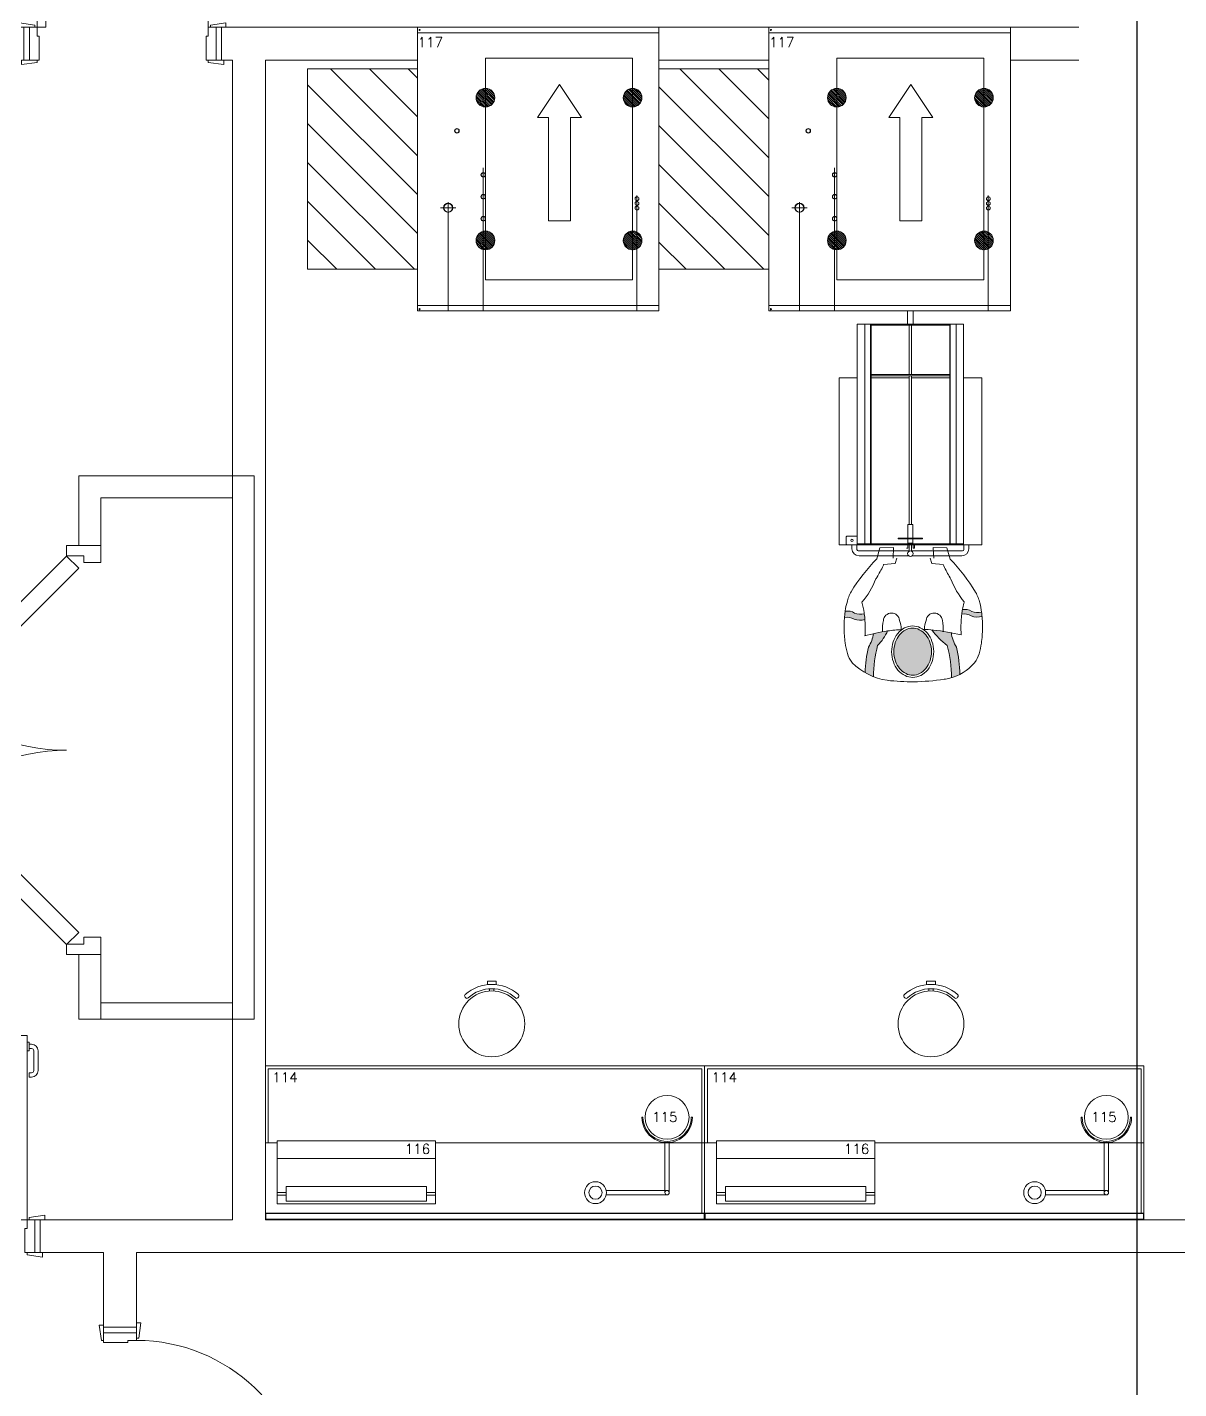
# Model space of a CAD drawing. Header units: metres. Extents: x -18745 to 220762, y -1579758 to -1356048.
# Drawn here: x 161460 to 166703, y -1410603 to -1404403 of the extents above; entities that cross this region are included whole.
import ezdxf

# ---------------------------------------------------------------- set-up
doc = ezdxf.new("R2010")
doc.units = ezdxf.units.M
doc.layers.get('0').update_dxf_attribs({"lineweight": 0})
for name, color, linetype, lineweight in [('A-100 - Copy$0$01-Ground Floor$0$RE.A-opening-wood-door', 8, 'Continuous', 0), ('A-100 - Copy$0$5_QUOTE', 8, 'Continuous', 0), ('A-100 - Copy$0$Dims', 8, 'Continuous', 0), ('A-100 - Copy$0$Medical Equipment and Furniture', 8, 'Continuous', 0), ('A-100 - Copy$0$Walls', 8, 'Continuous', 0), ('A-100 - Copy$0$Wooden Joinery', 8, 'Continuous', 0)]:
    doc.layers.add(name, color=color, linetype=linetype, lineweight=lineweight)
doc.layers.add('A-100 - Copy$0$axes', color=8, linetype='Continuous')
doc.layers.add('A-100 - Copy$0$PD-VENT', color=8, linetype='Continuous')
doc.styles.add('A-100 - Copy$0$list_ghTextstyle', font='romans.shx', dxfattribs={"height": 0.25})

# ---------------------------------------------------------------- blocks, each defined once
blk = doc.blocks.new('A-100 - Copy$0$RTGERTE')
at = {"layer": 'A-100 - Copy$0$5_QUOTE'}
for points in [[(147703.1975635292, 32154.11779346259, -0.005852762069234413), (147710.2544520105, 32154.9614997193, -0.005616048567468107), (147722.8010153262, 32156.17038816656, -0.1664055526249398), (147721.1211808374, 32106.85536519805, 0.1755122865157024), (147712.8645180011, 32063.45314431179, -0.01741104552439672), (147691.946473502, 32066.48732968734, -0.1732045214338606), (147700.2928628823, 32109.31537452189, 0.1506731502884031)], [(147855.8723369852, 31998.45277062559, -0.08333219728539079), (147784.9889599596, 31928.45945939398), (147797.0515287338, 32017.13186627359, 0.1217565404980817), (147863.9164869254, 32040.01971014711, -0.06080814351379149), (147988.4466272627, 32055.13509828213), (148003.4859617873, 32017.67887217132, 0.06172981784818352)], [(147997.5694280548, 31661.321277941), (147979.1568874294, 31623.87550633488, -0.05668641714729694), (147863.1313995283, 31638.92679500545, 0.1140030600011027), (147800.7471180338, 31661.35252113966), (147789.4226140149, 31726.17394965264, -0.0944804000014484), (147855.0872495879, 31680.49373452697, 0.05960204925895471)], [(147735.6989549975, 31574.34394558088, 0.1804056137106168), (147727.649272103, 31529.7285411536, -0.008762278088205393), (147708.0724926504, 31531.59108190401, -0.007224982730893295), (147699.3696521659, 31532.70080766408, -0.1732045214349016), (147707.7160415467, 31575.52885249874, 0.1491568992194391), (147710.724376005, 31619.89141367527, -0.01208158692300856), (147737.7060578628, 31622.55494916777, -0.1625246233418964)]]:
    blk.add_hatch(color=256, dxfattribs=at).paths.add_polyline_path(points)
h = blk.add_hatch(color=256, dxfattribs=at)
edge = h.paths.add_edge_path()
edge.add_arc((147883.3040502598, 31888.00858915462), 133.5104350951626, 251.8060225665682, 270.46480955953444, ccw=False)
edge.add_arc((147875.5799816163, 31864.50737555191), 108.7724425086661, 231.2768176091728, 251.8060225664048, ccw=False)
edge.add_arc((147863.5473562747, 31849.50065145827), 89.53742650568812, 207.3996317622605, 231.2768176093111, ccw=False)
edge.add_arc((147844.8977555592, 31839.83376870982), 68.53132670299256, 180.4648095594532, 207.399631762105, ccw=False)
edge.add_arc((147844.8977555589, 31839.83376871011), 68.53132670270335, 153.5299873570185, 180.4648095597016, ccw=False)
edge.add_arc((147863.7017390588, 31830.47073322603), 89.53742650585176, 129.6528015095549, 153.5299873566343, ccw=False)
edge.add_arc((147875.976252785, 31815.66120408457), 108.7724425080949, 109.12359655252939, 129.6528015098205, ccw=False)
edge.add_arc((147884.0805932288, 31792.28840058968), 133.5104350952276, 90.4648095594593, 109.1235965524236, ccw=False)
edge.add_arc((147884.0805932289, 31792.28840058995), 133.5104350949468, 71.80602256647228, 90.46480955947283, ccw=False)
edge.add_arc((147891.8046618727, 31815.78961419254), 108.7724425084448, 51.27681760923622, 71.80602256649559, ccw=False)
edge.add_arc((147903.8372872145, 31830.7963382862), 89.53742650537882, 27.3996317623633, 51.27681760943881, ccw=False)
edge.add_arc((147922.4868879297, 31840.46322103466), 68.53132670299088, 0.4648095594014876, 27.399631762102274, ccw=False)
edge.add_arc((147922.4868879297, 31840.46322103424), 68.53132670293665, -26.470012642938286, 0.4648095597486872, ccw=False)
edge.add_arc((147903.6829044303, 31849.82625651841), 89.53742650575869, 309.65280150945847, 333.5299873565032, ccw=False)
edge.add_arc((147891.4083907036, 31864.6357856599), 108.7724425082883, 289.12359655262526, 309.6528015098954, ccw=False)
edge.add_arc((147883.30405026, 31888.00858915463), 133.51043509517, 270.464809559447, 289.123596552419, ccw=False)
for p, q in [((147691.946473502, 32066.48732968734), (147690.5600381628, 32066.74131842575)), ((147410.545085045, 31996.47994212009), (147409.9095100266, 31933.60470202693)), ((147461.9127339827, 32010.67286641814), (147410.545085045, 31996.47994212009)), ((147457.7231762308, 31936.07003567333), (147409.9095100266, 31933.60470202693)), ((147481.8636493824, 31927.3429998036), (147487.0656840633, 31979.11160262907)), ((147481.8636493824, 31927.3429998036), (147457.7231762308, 31919.88052483276)), ((147457.7231762308, 31751.10613699118), (147409.9095100266, 31753.57147063763)), ((147410.545085045, 31690.69623054436), (147409.9095100266, 31753.57147063763)), ((147481.8636493824, 31759.8331728609), (147457.7231762308, 31767.29564783169)), ((147481.8636493824, 31759.8331728609), (147487.0656840633, 31708.06457003544)), ((147460.8129918793, 31676.80716590793), (147410.545085045, 31690.69623054436)), ((147710.0096719446, 31619.8029129401), (147710.724376005, 31619.89141367527)), ((147697.5554375864, 31532.98706478649), (147699.3696521659, 31532.70080766419))]:
    blk.add_line(p, q, dxfattribs=at)
for points in [[(147703.1975635292, 32154.11779346259, -0.1506731502884111), (147700.2928628823, 32109.31537452189, 0.173204521433853), (147691.946473502, 32066.48732968734, 0.173204521433853)], [(147722.8010153262, 32156.17038816656, -0.1664055526249236), (147721.1211808374, 32106.85536519805, 0.1755151378544385), (147712.8646319983, 32063.45243567333, 0.173204521433853)], [(147987.6615398653, 32054.58198047034, 0.06080814351378695), (147863.131399528, 32039.46659233538, -0.1217565404980983), (147796.2664413365, 32016.57874846179, -0.173204521433853)], [(148002.70087439, 32017.12575435953, 0.06172981784818554), (147855.0872495879, 31997.89965281385, -0.08333219728538806), (147784.2038725621, 31927.90634158225, -0.173204521433853)], [(147997.5694280548, 31661.321277941, -0.05960204925895471), (147855.0872495879, 31680.49373452697, 0.09448040000144994), (147789.4226140149, 31726.17394965264, 0.173204521433853)], [(147737.7060578628, 31622.55494916777, -0.1625246233418806), (147735.6989549975, 31574.34394558088, 0.1804056137106072), (147727.649272103, 31529.7285411536, 0.1732045214344138)], [(147979.1568874294, 31623.87550633488, -0.05668641714729694), (147863.1313995283, 31638.92679500545, 0.1140030600011027), (147800.7471180338, 31661.35252113966, 0.173204521433853)], [(147710.7243760048, 31619.89141367649, -0.1491568992236664), (147707.7160415467, 31575.52885249874, 0.1732045214344138), (147699.3696521659, 31532.70080766419, 0.1732045214344138)]]:
    blk.add_lwpolyline(points, format="xyb", dxfattribs=at)
at = {"layer": 'A-100 - Copy$0$5_QUOTE', "flags": 128}
for points in [[(148014.1501221316, 31724.40000066074, 0.03092929142412), (148020.6049211334, 31844.42638860166, 0.03604080938429647), (148009.392793382, 31983.99347123841, 0.0117471172864985), (148004.9277480269, 32009.14337539719, 0.1502721530749046), (147936.5679127848, 32120.21862271917, 0.04690222902934697), (147934.1041160174, 32122.38598395296, 0.08272594551670001), (147893.6853644442, 32142.54572180798, 0.04099633150147119), (147845.135502624, 32153.18046176573, 0.0301319538769512), (147777.74869224, 32158.13890374661, 0.030131953876943), (147710.2544520101, 32154.96149971924, 0.005852762068836761), (147703.1975635292, 32154.11779346259, 0.005852762068836761)], [(147657.2639799671, 32074.9681041541, 0.01120130917010139), (147663.148260242, 32073.15642779157, 0.02319531349855549), (147690.5600381628, 32066.74131842575, 0.02319531349855549)], [(147691.946473502, 32066.48732968734, 0.01662306626642642), (147711.9137674867, 32063.55892395438, 0.03013195387695923), (147779.3909559582, 32060.0379302646, 0.01241087006603427), (147807.2274186892, 32060.95499791676)], [(147782.1703668876, 31887.57007321611, -0.04886164346345489), (147785.1472490175, 31934.99463053932, -0.02333814434644978), (147807.2274186892, 32060.95499791676, -0.00846109834530873)], [(147487.0656840633, 31979.11160262965, 0.01446496632962168), (147493.5701705973, 31981.83575038682, 0.02204470287621722), (147546.7532894119, 32010.38258853659, 0.003611944624764072), (147553.265431228, 32014.55679845682, 0.01811093883977862)], [(147812.00137428, 31620.53756645636, -0.03052151506837342), (147789.4226140146, 31726.1739496527, -0.0309086868429045), (147783.2967614875, 31790.61481859745, -0.02268479531684504)], [(147487.0656840633, 31708.06457003544, -0.0116312533618899), (147492.272448091, 31705.81778382277, -0.02204470287621722), (147545.3095381976, 31677.00054647762, -0.003611944624764072), (147551.8003436172, 31672.79323563899)], [(147710.724376005, 31619.89141367527, -0.02861960462025653), (147774.770772186, 31624.08191648126, -0.01622326197037142), (147811.1630793809, 31623.19627245015)], [(147697.5554375864, 31532.96442675963, -0.0322500503495903), (147659.3069854054, 31541.18858574115, -0.06939756688692462), (147610.477853971, 31560.05175526289)], [(147658.7562136153, 31609.0792005827, -0.04099633150147138), (147707.359590447, 31619.46662265417, -0.001190185008936252), (147710.0096719446, 31619.80291294015, -0.001190185008936252)], [(147934.5599053569, 31565.18128755211, -0.04690222902934669), (147932.0851059183, 31563.02649824275, -0.08272594551670001), (147891.5642396928, 31543.07280411269, -0.04099633150147119), (147842.9608628609, 31532.68538204127, -0.0301319538769512), (147775.5496811216, 31528.0700882143, -0.030131953876943), (147708.0724926502, 31531.59108190401, -0.007224982730712358), (147699.3696521659, 31532.70080766408, -0.007224982730712358)]]:
    blk.add_lwpolyline(points, format="xyb", dxfattribs=at)
for points in [[(147884.4682597536, 31744.50287638523, -0.08159467432463738), (147838.4950606906, 31751.67297592398, -0.08981590444706737), (147801.2808855627, 31771.84380436508, -0.1045624681045269), (147775.1762032275, 31803.69411715947, -0.118069433626794), (147766.3690129923, 31839.19669367035, -0.1180694336268921), (147774.599043023, 31874.83748693386, -0.1045624681045962), (147800.1835435065, 31907.107135211, -0.08981590444723123), (147837.0655648596, 31927.87907906226, -0.08159467432471448), (147882.9163837353, 31935.79411335918, -0.08159467432475388), (147928.8895827985, 31928.62401382043, -0.08981590444718113), (147966.1037579262, 31908.45318537927, -0.1045624681045964), (147992.2084402613, 31876.60287258506, -0.1180694336268921), (148001.0156304966, 31841.100296074, -0.1180694336268803), (147992.7856004659, 31805.4595028105, -0.1045624681045684), (147967.2010999824, 31773.18985453335, -0.08981590444718911), (147930.3190786293, 31752.41791068215, -0.08159467432470174)], [(147884.3871360714, 31754.5025473272, -0.08159467432466336), (147841.6174113084, 31761.17302469327, -0.08981590444704689), (147807.5364693062, 31779.6455780114, -0.1045624681045431), (147784.0543866555, 31808.29605794762, -0.1180694336266975), (147776.3686839344, 31839.27781735267, -0.1180694336268648), (147783.5507207149, 31870.38019330415, -0.1045624681046693), (147806.5648814397, 31899.40788030007, -0.08981590444729955), (147840.341635226, 31918.43093834812, -0.08159467432465796), (147882.9975074175, 31925.79444241716, -0.08159467432481483), (147925.7672321805, 31919.12396505103, -0.0898159044471671), (147959.8481741826, 31900.65141173295, -0.1045624681046511), (147983.3302568334, 31872.00093179685, -0.1180694336269459), (147991.0159595545, 31841.01917239174, -0.1180694336268525), (147983.833922774, 31809.91679644014, -0.104562468104514), (147960.8197620492, 31780.88910944434, -0.0898159044472173), (147927.0430082629, 31761.86605139624, -0.08159467432469082)]]:
    blk.add_lwpolyline(points, format="xyb", close=True, dxfattribs=at)
at = {"layer": 'A-100 - Copy$0$5_QUOTE'}
for centre, radius, start, end in [((148067.9020346682, 31381.76705515577), 873.3530511682109, 121.427712743757, 133.9368581705997), ((147703.7123274376, 31960.90674487827), 189.4810484857709, 102.8906776773059, 118.7699694207885), ((147742.7635805317, 31853.11586302368), 303.5912248887564, 97.48846660631133, 105.5375362855831), ((147425.8965361585, 32353.54619792919), 362.1279447734426, 290.5927661490504, 309.7106461843302), ((147745.0445329923, 31938.26861049561), 37.10269952277408, 94.49405543307816, 264.8750291754478), ((147778.9329814547, 31824.43759380211), 155.2929943913991, 84.91284412362558, 103.7062091835578), ((147783.6441154991, 32013.55464867654), 119.8860441122679, 249.5362581912359, 268.7840319044429), ((147745.0445329923, 31743.76973428781), 37.10269952277408, 95.12497082455222, 265.5059445669218), ((147783.6441154991, 31668.48369610694), 119.8860441122679, 91.21596809555713, 110.4637418087641), ((147778.9329814547, 31857.60075098136), 155.2929943913991, 256.2937908164422, 275.0871558763744), ((147729.8497256277, 31767.0138960334), 287.4763634304733, 315.2742535348801, 351.4753768656677), ((148069.6519752926, 32302.95462798153), 873.3530511683051, 225.8029544462798, 238.2805781880128), ((147422.7072155587, 31334.45669804083), 362.1279447734426, 49.3196263889734, 69.11552478911965)]:
    blk.add_arc(centre, radius, start, end, dxfattribs=at)
blk = doc.blocks.new('A-100 - Copy$0$Sterilizer Trolley')
at = {"layer": 'A-100 - Copy$0$Medical Equipment and Furniture'}
for p, q in [((-723076.1052477446, -325521.7642041274), (-723076.1052477446, -325461.7642040724)), ((-723076.1052477446, -325461.7642040724), (-723051.1052477218, -325461.7642040724)), ((-723051.1052477218, -325461.7642040724), (-723051.1052477217, -325521.7642041274)), ((-723305.605247955, -326521.7642041228), (-723305.605247955, -325521.7642041274)), ((-723305.605247955, -325521.7642041274), (-722821.6052475113, -325521.7642041274)), ((-723271.6052479238, -325521.7642041274), (-723271.6052479238, -326521.7642041228)), ((-723244.6052478991, -325521.7642041274), (-723244.6052478991, -326521.7642041228)), ((-723242.6052478972, -325521.7642041274), (-723242.6052478972, -326521.7642041228)), ((-723242.6052478972, -325526.764204132), (-722884.605247569, -325526.764204132)), ((-723051.1052477217, -325521.7642041274), (-723076.1052477446, -325521.7642041274)), ((-723068.6052477377, -325526.764204132), (-723068.6052477377, -325751.76420432)), ((-723058.6052477285, -325526.764204132), (-723058.6052477285, -325751.76420432)), ((-722884.605247569, -325521.7642041274), (-722884.605247569, -326521.7642041228)), ((-722882.6052475672, -325521.7642041274), (-722882.6052475672, -326521.7642041228)), ((-722855.6052475424, -325521.7642041274), (-722855.6052475424, -326521.7642041228)), ((-722821.6052475113, -326521.7642041228), (-722821.6052475113, -325521.7642041274)), ((-723388.6052480311, -326526.7642041274), (-723388.6052480311, -325766.7642043337)), ((-723388.6052480311, -325766.7642043337), (-723305.605247955, -325766.7642043337)), ((-723242.6052478972, -325751.76420432), (-722884.605247569, -325751.76420432)), ((-723242.6052478972, -325756.7642043245), (-722884.605247569, -325756.7642043245)), ((-723242.6052478972, -325766.7642043337), (-723068.6052477377, -325766.7642043337)), ((-723068.6052477377, -325756.7642043245), (-723068.6052477377, -326434.8640826424)), ((-723058.6052477285, -325756.7642043245), (-723058.6052477285, -326434.8640826424)), ((-723058.6052477285, -325766.7642043337), (-722884.605247569, -325766.7642043337)), ((-722821.6052475113, -325766.7642043337), (-722738.6052474352, -325766.7642043337)), ((-722738.6052474352, -325766.7642043337), (-722738.6052474352, -326526.7642041274)), ((-722738.6052474352, -326526.7642041274), (-723388.6052480311, -326526.7642041274)), ((-723329.605247977, -326526.7642041274), (-723329.605247977, -326544.7642041439)), ((-723307.6052479568, -326526.7642041274), (-723307.6052479568, -326544.7642041439)), ((-723081.6052477496, -326541.2642041407), (-723081.1052477491, -326541.7642041412)), ((-723075.6052477441, -326541.2642041407), (-723081.6052477496, -326541.2642041407)), ((-723076.1052477446, -326541.7642041412), (-723081.1052477491, -326541.7642041412)), ((-723076.1052477446, -326541.7642041412), (-723075.6052477441, -326541.2642041407)), ((-723075.6052477441, -326526.7642041274), (-723075.6052477441, -326541.2642041407)), ((-723068.6052477377, -326519.8640827203), (-723068.6052477377, -326521.7642041228)), ((-723068.6052477377, -326526.7642041274), (-723068.6052477377, -326555.3077649162)), ((-723058.6052477285, -326519.8640827203), (-723058.6052477285, -326521.7642041228)), ((-723058.6052477285, -326526.7642041274), (-723058.6052477285, -326555.3077649162)), ((-723051.6052477221, -326541.2642041407), (-723051.6052477221, -326526.7642041274)), ((-723051.6052477221, -326541.2642041407), (-723051.1052477217, -326541.7642041412)), ((-723045.6052477167, -326541.2642041407), (-723051.6052477221, -326541.2642041407)), ((-723046.105247717, -326541.7642041412), (-723051.1052477217, -326541.7642041412)), ((-723046.105247717, -326541.7642041412), (-723045.6052477167, -326541.2642041407)), ((-723045.6052477167, -326526.7642041274), (-723045.6052477167, -326541.2642041407)), ((-722819.6052475094, -326526.7642041274), (-722819.6052475094, -326544.7642041439)), ((-722797.6052474893, -326526.7642041274), (-722797.6052474893, -326544.7642041439)), ((-723068.6052477377, -326554.7642041531), (-723297.6052479476, -326554.7642041531)), ((-723071.1052477399, -326576.7642041732), (-723297.6052479476, -326576.7642041732)), ((-722829.6052475186, -326554.7642041531), (-723058.6052477285, -326554.7642041531)), ((-722829.6052475186, -326576.7642041732), (-723056.1052477262, -326576.7642041732))]:
    blk.add_line(p, q, dxfattribs=at)
blk.add_lwpolyline([(-723305.605247955, -326526.7642041274), (-723352.605247998, -326526.7642041274, -0.414213562373095), (-723355.6052480008, -326523.7642041247), (-723355.6052480008, -326489.7642040935, -0.414213562373095), (-723352.605247998, -326486.7642040908), (-723305.605247955, -326486.7642040908)], format="xyb", close=True, dxfattribs=at)
for points in [[(-723052.605247723, -326496.8640826992), (-723074.6052477432, -326496.8640826992), (-723074.6052477432, -326434.8640826424), (-723052.605247723, -326434.8640826424)], [(-722821.6052475113, -326521.7642041228), (-723305.605247955, -326521.7642041228), (-723305.605247955, -326526.7642041274), (-722821.6052475113, -326526.7642041274)], [(-723008.6052476827, -326499.864082702), (-723118.6052477835, -326499.864082702), (-723118.6052477835, -326496.8640826992), (-723008.6052476827, -326496.8640826992)], [(-723052.605247723, -326519.8640827203), (-723074.6052477432, -326519.8640827203), (-723074.6052477432, -326499.864082702), (-723052.605247723, -326499.864082702)]]:
    blk.add_lwpolyline(points, close=True, dxfattribs=at)
for centre, radius in [((-723329.605247977, -326506.7642041091), 5.500000005042239), ((-723063.6052477331, -326566.7642041641), 12.50000001145963)]:
    blk.add_circle(centre, radius, dxfattribs=at)
for centre, radius, start, end in [((-723297.6052479476, -326544.7642041439), 32.00000002933666, 180, 270), ((-723297.6052479476, -326544.7642041439), 10.00000000916771, 180, 270), ((-722829.6052475186, -326544.7642041439), 10.00000000916771, 270, 0), ((-722829.6052475186, -326544.7642041439), 32.00000002933666, 270, 0)]:
    blk.add_arc(centre, radius, start, end, dxfattribs=at)
at = {"layer": 'A-100 - Copy$0$Medical Equipment and Furniture', "rotation": 270.0000000000018}
blk.add_blockref('A-100 - Copy$0$RTGERTE', (-754893.4776837018, -179129.5479234678, -0.002151680038253517), dxfattribs=at)
blk = doc.blocks.new('A-100 - Copy$0$Sterilizer')
at = {"layer": 'A-100 - Copy$0$Medical Equipment and Furniture', "ltscale": 7.5}
h = blk.add_hatch(dxfattribs=at)
h.set_pattern_fill('ANSI31', color=256, scale=1000, angle=90.00000000000001, style=0)
h.set_pattern_definition([(135, (-728852.504000654, -304126.1747547337), (-88.38834764831844, -88.38834764831846), [])])
h.paths.add_polyline_path([(-724208.6021452311, -325271.7642040309), (-723708.6021452311, -325271.7642040309), (-723708.6021452311, -324359.7642040309), (-724208.6021452311, -324359.7642040309)])
at = {"layer": 'A-100 - Copy$0$Medical Equipment and Furniture'}
h = blk.add_hatch(dxfattribs=at)
h.set_pattern_fill('ANSI31', color=256, scale=50.00000000000001, angle=90.00000000000001, style=0)
h.set_pattern_definition([(135, (-721798.1419645479, -300058.6621339674), (-4.419417382415922, -4.419417382415923), [])])
edge = h.paths.add_edge_path()
edge.add_arc((-723398.6052478012, -324490.7642040309), 42.50000000000001, 0, 360)
h = blk.add_hatch(dxfattribs=at)
h.set_pattern_fill('ANSI31', color=256, scale=50.00000000000001, angle=90.00000000000001, style=0)
h.set_pattern_definition([(135, (-722481.0377253678, -300058.6621339674), (-4.419417382415922, -4.419417382415923), [])])
edge = h.paths.add_edge_path()
edge.add_arc((-722728.6052478012, -324490.7642040309), 42.50000000000001, 0, 360)
h = blk.add_hatch(dxfattribs=at)
h.set_pattern_fill('ANSI31', color=256, scale=50.00000000000001, angle=90.00000000000001, style=0)
h.set_pattern_definition([(135, (-721798.141964547, -300708.6621339674), (-4.419417382415922, -4.419417382415923), [])])
edge = h.paths.add_edge_path()
edge.add_arc((-723398.6052478021, -325140.7642040309), 42.50000000000001, 0, 360)
h = blk.add_hatch(dxfattribs=at)
h.set_pattern_fill('ANSI31', color=256, scale=50.00000000000001, angle=90.00000000000001, style=0)
h.set_pattern_definition([(135, (-722468.141964547, -300708.6621339674), (-4.419417382415922, -4.419417382415923), [])])
edge = h.paths.add_edge_path()
edge.add_arc((-722728.6052478021, -325140.7642040309), 42.50000000000001, 0, 360)
at = {"layer": 'A-100 - Copy$0$Medical Equipment and Furniture', "ltscale": 7.5}
for p, q in [((-722608.596332592, -324194.7642040309), (-723708.596332592, -324194.7642040309)), ((-722608.596332592, -325436.7642790309), (-723708.596332592, -325436.7642790309))]:
    blk.add_line(p, q, dxfattribs=at)
at = {"layer": 'A-100 - Copy$0$Medical Equipment and Furniture', "ltscale": 20}
for p, q in [((-723408.6021452311, -324809.4207172325), (-723408.6021452311, -325461.7642040309)), ((-722708.789605347, -324936.764204031), (-722708.789605347, -325461.7642040309)), ((-723533.4238697074, -324991.7642040309), (-723603.6021452311, -324991.7642040309)), ((-723568.6021452311, -324966.764204031), (-723568.6021452311, -325461.7621290309))]:
    blk.add_line(p, q, dxfattribs=at)
at = {"layer": 'A-100 - Copy$0$Medical Equipment and Furniture'}
blk.add_lwpolyline([(-723708.6021452311, -325461.7642040309), (-723708.6021452311, -324169.7642040309), (-722608.6021452311, -324169.7642040309), (-722608.6021452311, -325461.7642040309)], close=True, dxfattribs=at)
at = {"layer": 'A-100 - Copy$0$Medical Equipment and Furniture', "ltscale": 7.5}
for points in [[(-722728.6052478002, -324310.7642040313), (-722728.6052478023, -325320.7642790322), (-723398.6052478023, -325320.7642790322), (-723398.6052478002, -324310.7642040313)], [(-723708.6021452311, -325271.7642040309), (-723708.6021452311, -324359.7642040309), (-724208.6021452311, -324359.7642040309), (-724208.6021452311, -325271.7642040309)]]:
    blk.add_lwpolyline(points, close=True, dxfattribs=at)
blk.add_lwpolyline([(-723011.5037186922, -325050.7642790326), (-723111.5037186922, -325050.7642790322), (-723111.5037186901, -324580.7642040313), (-723161.5037186901, -324580.7642040313), (-723061.5037186901, -324430.7642040313), (-722961.5037186901, -324580.7642040313), (-723011.5037186901, -324580.7642040313), (-723011.5037186922, -325050.7642790322)], dxfattribs=at)
at = {"layer": 'A-100 - Copy$0$Medical Equipment and Furniture'}
for centre, radius in [((-723698.596332592, -324181.9055841661), 2.5), ((-723398.6052478012, -324490.7642040309), 42.50000000000001), ((-722728.6052478012, -324490.7642040309), 42.50000000000001), ((-723528.6083503694, -324641.7641290309), 10.45000000000073), ((-723528.6083503694, -324641.7641290309), 9.3), ((-723408.6021452311, -324841.764204031), 10.45000000000073), ((-723408.6021452311, -324841.764204031), 9.3), ((-723408.6021452311, -324941.764204031), 10.45000000000073), ((-723408.6021452311, -324941.764204031), 9.3), ((-723568.6021452311, -324991.7642040309), 20.95500000000175), ((-723568.6021452311, -324991.7642040309), 19.5), ((-723408.6021452311, -325041.764204031), 10.45000000000073), ((-723408.6021452311, -325041.764204031), 9.3), ((-723398.6052478021, -325140.7642040309), 42.50000000000001), ((-722728.6052478021, -325140.7642040309), 42.50000000000001), ((-723698.596332592, -325453.7642790309), 2.5)]:
    blk.add_circle(centre, radius, dxfattribs=at)
at = {"layer": 'A-100 - Copy$0$Medical Equipment and Furniture', "ltscale": 7.5}
for centre, radius in [((-722708.789605347, -324971.7642040309), 8.5), ((-722708.789605347, -324950.4960686807), 8.495173851166328), ((-722708.789605347, -324993.0323393811), 8.495173851166328)]:
    blk.add_circle(centre, radius, dxfattribs=at)
blk = doc.blocks.new('A-100 - Copy$0$Worktable + Accessories')
at = {"layer": 'A-100 - Copy$0$Medical Equipment and Furniture'}
for p, q in [((-730117.6045555215, -333340.0384960365, -5.890263365156811e-07), (-730117.6045306672, -333324.4129342367, -5.890263365156811e-07)), ((-730117.6045306672, -333324.4129342367, -5.890263365156811e-07), (-730077.6045306673, -333324.412997861, -5.890263365156811e-07)), ((-730107.6046019978, -333369.2576546716, -5.890263365156811e-07), (-730107.6045860585, -333359.236755916, -5.890263365156811e-07)), ((-730087.6046019979, -333369.2576864838, -5.890263365156811e-07), (-730087.6045860585, -333359.2367877282, -5.890263365156811e-07)), ((-730077.6045555215, -333340.0385596611, -5.890263365156811e-07), (-730077.6045306673, -333324.412997861, -5.890263365156811e-07)), ((-730216.2638275089, -333400.2646011171, -5.890263365156811e-07), (-730219.0953875993, -333397.4330320187, -5.890263365156811e-07)), ((-729978.9454756569, -333400.2649791284, -5.890263365156811e-07), (-729976.1139065586, -333397.4334190378, -5.890263365156811e-07)), ((-731128.2304153615, -333710.4769268128, -5.890263365156811e-07), (-731128.2311696869, -334410.476931492, -5.890263365156811e-07)), ((-731128.2307550416, -334060.4770199896, -5.890263365156811e-07), (-731128.2304153615, -333710.4769268128, -5.890263365156811e-07)), ((-731128.2304153615, -333710.476926813, -5.890263365156811e-07), (-729128.2304153624, -333710.4788913726, -5.890263365156811e-07)), ((-731115.2307550416, -334060.4770321535, -5.890263365156811e-07), (-731115.2304281311, -333723.4769395827, -5.890263365156811e-07)), ((-731115.2304281311, -333723.4769395827, -5.890263365156811e-07), (-729141.230428132, -333723.478878603, -5.890263365156811e-07)), ((-729141.2310671249, -334382.478790883, -5.890263365156811e-07), (-729141.230428132, -333723.478878603, -5.890263365156811e-07)), ((-729128.2310595452, -334380.4789896415, -5.890263365156811e-07), (-729128.2302652444, -333710.4788913729, -5.890263365156811e-07)), ((-729409.2075697182, -333944.3118644324, -5.890263365156811e-07), (-729414.2075697182, -333944.3118599891, -5.890263365156811e-07)), ((-729189.2075697185, -333944.3120599443, -5.890263365156811e-07), (-729184.2075697185, -333944.3120643878, -5.890263365156811e-07)), ((-731074.0038669611, -334338.8207452924, -5.890263365156811e-07), (-731074.0033568456, -334051.8832452928, -5.890263365156811e-07)), ((-730354.0033568467, -334051.8845253038, -5.890263365156811e-07), (-731074.0033568456, -334051.8832452928, -5.890263365156811e-07)), ((-730354.0038669622, -334338.8220253034, -5.890263365156811e-07), (-730354.0033568467, -334051.8845253038, -5.890263365156811e-07)), ((-731074.0033721236, -334060.4770707297, -5.890263365156811e-07), (-731128.23075083, -334060.4770199896, -5.890263365156811e-07)), ((-729128.2307491452, -334060.4788913724, -5.890263365156811e-07), (-730354.0033721237, -334060.4777444275, -5.890263365156811e-07)), ((-729309.2078160478, -334287.4272970515, -5.890263365156811e-07), (-729309.207612937, -334058.876460165, -5.890263365156811e-07)), ((-729289.2078160478, -334287.4273148251, -5.890263365156811e-07), (-729289.207612937, -334058.8764677097, -5.890263365156811e-07)), ((-729128.2310592632, -334380.4789896415, -5.890263365156811e-07), (-729128.2307491454, -334060.4790781389, -5.890263365156811e-07)), ((-730354.0034990702, -334131.8845253037, -5.890263365156811e-07), (-731074.003499069, -334131.8832452927, -5.890263365156811e-07)), ((-731074.0037958494, -334298.8207452924, -5.890263365156811e-07), (-731034.0037958494, -334298.8208164041, -5.890263365156811e-07)), ((-731074.0037745158, -334286.8207452925, -5.890263365156811e-07), (-731034.0037745159, -334286.8208164042, -5.890263365156811e-07)), ((-731034.0038456277, -334326.8208164041, -5.890263365156811e-07), (-731034.0037247377, -334258.8208164042, -5.890263365156811e-07)), ((-731034.0037247377, -334258.8208164042, -5.890263365156811e-07), (-730394.0037247387, -334258.8219541918, -5.890263365156811e-07)), ((-730394.0038456286, -334326.8219541917, -5.890263365156811e-07), (-730394.0037247387, -334258.8219541918, -5.890263365156811e-07)), ((-730394.0037958504, -334298.8219541917, -5.890263365156811e-07), (-730354.0037958504, -334298.8220253034, -5.890263365156811e-07)), ((-730394.0037745169, -334286.8219541917, -5.890263365156811e-07), (-730354.003774517, -334286.8220253034, -5.890263365156811e-07)), ((-729576.4083024872, -334277.4269204398, -5.890263365156811e-07), (-729299.2078071609, -334277.4273059383, -5.890263365156811e-07)), ((-729576.4082867719, -334297.4269204399, -5.890263365156811e-07), (-729299.2078249347, -334297.4273059383, -5.890263365156811e-07)), ((-731074.0038669611, -334338.8207452924, -5.890263365156811e-07), (-730354.0038669622, -334338.8220253034, -5.890263365156811e-07)), ((-731034.0038456277, -334326.8208164041, -5.890263365156811e-07), (-730394.0038456286, -334326.8219541917, -5.890263365156811e-07)), ((-731128.2310946278, -334410.476833223, -5.890263365156811e-07), (-731128.2310609478, -334380.476833223, -5.890263365156811e-07)), ((-731128.2310946278, -334410.476833223, -5.890263365156811e-07), (-729128.2310929432, -334410.4788917854, -5.890263365156811e-07)), ((-729128.2310929431, -334410.478802875, -5.890263365156811e-07), (-731128.2310946279, -334410.4769314922, -5.890263365156811e-07)), ((-729128.2310676862, -334380.478802875, -5.890263365156811e-07), (-731128.231069371, -334380.4769314921, -5.890263365156811e-07)), ((-731126.2310923825, -334408.4768354681, -5.890263365156811e-07), (-731126.2310631932, -334382.4769307019, -5.890263365156811e-07)), ((-729130.2310912593, -334408.4788011911, -5.890263365156811e-07), (-731126.231092944, -334408.476933176, -5.890263365156811e-07)), ((-729130.23106937, -334382.4788011911, -5.890263365156811e-07), (-731126.2310631932, -334382.4769307019, -5.890263365156811e-07)), ((-729130.2310912593, -334408.4788011911, -5.890263365156811e-07), (-729130.23106937, -334382.4788011911, -5.890263365156811e-07)), ((-729128.231092943, -334410.478802875, -5.890263365156811e-07), (-729128.2310620708, -334380.478802875, -5.890263365156811e-07)), ((-729128.2310929431, -334410.4788913723, -5.890263365156811e-07), (-729128.2310592632, -334380.4788913723, -5.890263365156811e-07))]:
    blk.add_line(p, q, dxfattribs=at)
for centre, radius in [((-730097.6048400591, -333518.9239660486, -5.890263365156811e-07), 150), ((-729299.2077845621, -333944.3119621883, -5.890263365156811e-07), 100.0000000000001), ((-729625.3980894851, -334287.4269589343, -5.890263365156811e-07), 50.00000000000004), ((-729625.3978160477, -334287.4268769032, -5.890263365156811e-07), 29.99999999999984), ((-729299.2078160478, -334287.4273059383, -5.890263365156811e-07), 10.0000000000001)]:
    blk.add_circle(centre, radius, dxfattribs=at)
for centre, radius, start, end in [((-730097.6048400591, -333518.9239660486, -5.890263365156811e-07), 180, 47.66577974625181, 132.3340218832707), ((-730097.6048400591, -333518.9239660486, -5.890263365156811e-07), 160, 47.72930061824233, 132.2705010176706), ((-730213.4385239551, -333391.7761871647, -5.890263365156811e-07), 8, 132.3340218289803, 224.9998941080028), ((-730210.6069638644, -333394.607756263, -5.890263365156811e-07), 8, 224.9998941080028, 312.270490367355), ((-729984.6023207763, -333394.6081157488, -5.890263365156811e-07), 8, 227.7293005590164, 314.9998914549842), ((-729981.770751678, -333391.7765556583, -5.890263365156811e-07), 8, 314.9998914549842, 47.66577980054229), ((-729299.2075697185, -333944.3120715634, -5.890263365156811e-07), 115.0000000000002, 179.9998945889702, 3.585182303595556e-06), ((-729299.2075697185, -333944.3120715634, -5.890263365156811e-07), 110.0000000000002, 179.9998921110256, 6.059791856402891e-06)]:
    blk.add_arc(centre, radius, start, end, dxfattribs=at)
blk = doc.blocks.new('A-100 - Copy$0$A$C009F45C9')
at = {"layer": 'A-100 - Copy$0$Wooden Joinery'}
for p, q in [((844.047512697638, -1650.000000001863), (754.047512697638, -1650.000000001513)), ((844.047512697638, -1670.000000001863), (754.047512697638, -1670.000000001513)), ((724.0475126975216, -1690.000000001397), (724.0475126975216, -1680.000000001397)), ((744.0475126975216, -1690.000000001397), (724.0475126975216, -1690.000000001397)), ((744.0475126975216, -1690.000000001397), (744.0475126975216, -1680.000000001513)), ((884.0475126975216, -1690.000000001979), (844.0475126975216, -1690.000000001746)), ((844.0475126974052, -1700.000000001746), (844.0475126975216, -1690.000000001863)), ((854.0475126975216, -1690.000000001863), (854.0475126975216, -1680.000000001863)), ((874.0475126975216, -1690.000000001979), (874.0475126975216, -1680.000000001979)), ((884.0475126974052, -1700.000000001979), (884.0475126975216, -1690.000000001979)), ((724.0475126971724, -1750.000000001281), (724.0475126971724, -1760.000000001281)), ((744.0475126971724, -1750.000000001397), (724.0475126971724, -1750.000000001281)), ((744.0475126971724, -1750.000000001397), (744.0475126971724, -1760.000000001397)), ((844.0475126971724, -1770.000000001979), (754.0475126971724, -1770.000000001397)), ((844.0475126970559, -1790.000000001979), (754.0475126970559, -1790.000000001397)), ((844.0475126972888, -1740.000000001979), (844.0475126971724, -1750.000000001979)), ((884.0475126971724, -1750.000000002212), (844.0475126971724, -1750.000000002095)), ((854.0475126971724, -1750.000000001979), (854.0475126971724, -1760.000000001979)), ((874.0475126971724, -1750.000000002095), (874.0475126971724, -1760.000000002095)), ((884.0475126972888, -1740.000000002212), (884.0475126971724, -1750.000000002212))]:
    blk.add_line(p, q, dxfattribs=at)
for points in [[(-74.99999999662396, -59.99999999965075), (-84.99999999662396, -59.99999999976717), (-94.9999999969732, 10.00000000023283), (-74.9999999969732, 10.00000000034925)], [(74.99999999708962, -49.99999999935972), (84.99999999708962, -49.99999999935972), (94.99999999674037, 20.00000000087311), (74.99999999674037, 20.0000000007567)], [(74.99999999743886, -99.99999999970896), (914.0470785335638, -99.9999999977299), (914.0470785334473, -59.99999999749707), (74.99999999720603, -59.99999999947613)], [(75.00043416128028, -1700.000000000116), (914.0475126974052, -1700.000000002095), (914.0475126972888, -1740.000000002328), (75.00043416104745, -1740.000000000349)], [(75.00043416128028, -1700.000000000116), (914.0475126974052, -1700.000000002095), (914.0475126972888, -1740.000000002328), (75.00043416104745, -1740.000000000349)], [(-74.99956583278254, -1740.000000000175), (-84.99956583278254, -1740.000000000058), (-94.99956583313178, -1810.000000000058), (-74.99956583313178, -1810.000000000175)], [(75.00043416093104, -1750.000000000466), (85.00043416093104, -1750.000000000466), (95.00043416058179, -1820.000000000698), (75.00043416058179, -1820.000000000582)]]:
    blk.add_lwpolyline(points, close=True, dxfattribs=at)
for points in [[(74.9999999969732, -24.99999999982538), (-74.99999999674037, -25.00000000011642), (-74.99999999685679, -1.164153218269348e-10), (74.99999999685679, 1.746229827404022e-10), (74.9999999969732, -24.99999999982538)], [(74.99999999685679, -24.99999999970896), (74.99999999720603, -59.99999999947613), (34.99999999685679, -59.99999999994179), (34.99999999708962, -69.99999999970896), (-74.99999999662396, -70), (-74.99999999674037, -25.00000000011642), (74.99999999685679, -24.99999999970896)], [(75.0004341606982, -1775.000000000116), (75.00043416104745, -1740.000000000349), (35.00043416069821, -1739.999999999884), (35.00043416093104, -1730.000000000116), (-74.99956583278254, -1729.999999999825), (-74.99956583289895, -1774.999999999709), (75.0004341606982, -1775.000000000116)], [(75.00043416081462, -1775), (-74.99956583289895, -1774.999999999709), (-74.99956583301537, -1799.999999999709), (75.0004341606982, -1800), (75.00043416081462, -1775)]]:
    blk.add_lwpolyline(points, dxfattribs=at)
for centre, radius, start, end in [((74.9995658332482, -59.99999999947613), 840.0000000003492, 270, 357.2705973658222), ((75.00043416093104, -1740.000000000349), 840.0000000003492, 2.729402634177806, 90), ((754.0475126975216, -1680.000000001513), 30, 90, 180), ((754.0475126975216, -1680.000000001513), 10, 90, 180), ((844.0475126975216, -1680.000000001863), 30, 0, 90), ((844.0475126975216, -1680.000000001863), 10, 0, 90), ((754.0475126971724, -1760.000000001397), 30, 180, 270), ((754.0475126971724, -1760.000000001397), 10, 180, 270), ((844.0475126971724, -1760.000000001979), 10, 270, 0), ((844.0475126971724, -1760.000000001979), 30, 270, 0)]:
    blk.add_arc(centre, radius, start, end, dxfattribs=at)
blk = doc.blocks.new('A-100 - Copy$0$A$C72370EFE')
at = {"layer": 'A-100 - Copy$0$Wooden Joinery'}
for p, q in [((-0.009999999999990905, -0.03999999999999915), (-0.01999999999998181, -0.03999999999999915)), ((-0.009999999999990905, -0.06000000000000227), (-0.01999999999998181, -0.06000000000000227)), ((-0.009999999999990905, -0.03000000000000114), (-0.01000000000010459, -0.07000000000000028)), ((0, -0.03000000000000114), (-0.009999999999990905, -0.03000000000000114)), ((0.04000000000019099, -0.03000000000000114), (0.0500000000001819, -0.03000000000000114)), ((0.0500000000001819, -0.03000000000000114), (0.05000000000029559, -0.07000000000000028)), ((0.0500000000001819, -0.03999999999999915), (0.0600000000001728, -0.03999999999999915)), ((0.0500000000001819, -0.06000000000000227), (0.0600000000001728, -0.06000000000000227)), ((-0.04999999999995453, -0.07000000000000028), (-0.04999999999984084, -0.1600000000000037)), ((-0.02999999999997272, -0.07000000000000028), (-0.02999999999985903, -0.1600000000000037)), ((0, -0.07000000000000028), (-0.009999999999990905, -0.07000000000000028)), ((0.04000000000019099, -0.07000000000000028), (0.0500000000001819, -0.07000000000000028)), ((0.07000000000016371, -0.07000000000000028), (0.07000000000005002, -0.1600000000000037)), ((0.09000000000014552, -0.07000000000000028), (0.09000000000003183, -0.1600000000000037)), ((-0.009999999999877218, -0.1700000000000017), (-0.01999999999986812, -0.1700000000000017)), ((-0.009999999999877218, -0.1700000000000017), (-0.009999999999877218, -0.1900000000000048)), ((0.05000000000006821, -0.1700000000000017), (0.06000000000005912, -0.1700000000000017)), ((0.05000000000006821, -0.1700000000000017), (0.05000000000006821, -0.1900000000000048)), ((-0.009999999999877218, -0.1900000000000048), (-0.01999999999986812, -0.1900000000000048)), ((0.05000000000006821, -0.1900000000000048), (0.06000000000005912, -0.1900000000000048))]:
    blk.add_line(p, q, dxfattribs=at)
for centre, radius, start, end in [((-0.01999999999998181, -0.07000000000000028), 0.03, 90, 180), ((-0.01999999999998181, -0.07000000000000028), 0.01, 90, 180), ((0.0600000000001728, -0.07000000000000028), 0.03, 0, 90), ((0.0600000000001728, -0.07000000000000028), 0.01, 0, 90), ((-0.01999999999986812, -0.1600000000000037), 0.03, 180, 270), ((-0.01999999999986812, -0.1600000000000037), 0.01, 180, 270), ((0.06000000000005912, -0.1600000000000037), 0.01, 270, 0), ((0.06000000000005912, -0.1600000000000037), 0.03, 270, 0)]:
    blk.add_arc(centre, radius, start, end, dxfattribs=at)
blk = doc.blocks.new('A-100 - Copy$0$DR1')
at = {"layer": 'A-100 - Copy$0$Wooden Joinery', "elevation": -2.945133955413104e-07}
for points in [[(1743402.912935317, 41721.9257205883), (1743392.912455687, 41721.9257205883), (1743382.911976056, 41791.92907800316), (1743402.912935317, 41791.92907800316)], [(1743552.912935317, 41731.92620021896), (1743562.913414948, 41731.92620021896), (1743572.913894579, 41801.92955763405), (1743552.912935317, 41801.92955763405)], [(1743552.912935317, 41681.9238020652), (1744331.880757414, 41681.92380206316), (1744331.880757414, 41721.92572058603), (1743552.912935317, 41721.92572058807)], [(1743402.912935317, 40941.93147615599), (1743392.912455687, 40941.93147615599), (1743382.911976056, 40871.92811874114), (1743402.912935317, 40871.92811874137)], [(1743552.912935317, 40931.93099652487), (1743562.913414948, 40931.93099652487), (1743572.913894579, 40861.92763911025), (1743552.912935317, 40861.92763911025)]]:
    blk.add_lwpolyline(points, close=True, dxfattribs=at)
for points in [[(1743552.912935317, 41756.92739929538), (1743402.912935317, 41756.92739929538), (1743402.912935317, 41781.92859837227), (1743552.912935317, 41781.92859837203), (1743552.912935317, 41756.92739929538)], [(1743552.912935317, 41756.92739929562), (1743552.912935317, 41721.92572058807), (1743512.911016794, 41721.92572058807), (1743512.911016795, 41711.92524095741), (1743402.912935317, 41711.92524095718), (1743402.912935317, 41756.92739929538), (1743552.912935317, 41756.92739929562)], [(1743552.912935317, 40906.92979744868), (1743552.912935317, 40941.93147615599), (1743512.911016794, 40941.93147615623), (1743512.911016795, 40951.93195578665), (1743402.912935317, 40951.93195578712), (1743402.912935317, 40906.92979744915), (1743552.912935317, 40906.92979744868)], [(1743552.912935317, 40906.92979744892), (1743402.912935317, 40906.92979744915), (1743402.912935317, 40881.92859837227), (1743552.912935317, 40881.92859837203), (1743552.912935317, 40906.92979744892)]]:
    blk.add_lwpolyline(points, dxfattribs=at)
at = {"layer": 'A-100 - Copy$0$Wooden Joinery'}
blk.add_arc((1743552.912935317, 41721.92572058807, -2.945133955413104e-07), 779.9942444320768, 270.0000000000171, 357.0603026895866, dxfattribs=at)
at = {"layer": 'A-100 - Copy$0$Wooden Joinery', "xscale": -999.9999999998856, "yscale": 999.9999999998856, "zscale": 999.9999999998854, "rotation": 270}
blk.add_blockref('A-100 - Copy$0$A$C72370EFE', (1744331.880757414, 41681.92380206264, -2.945133955413104e-07), dxfattribs=at)
blk = doc.blocks.new('A-100 - Copy$0$elec closet')
at = {"layer": 'A-100 - Copy$0$01-Ground Floor$0$RE.A-opening-wood-door', "linetype": 'ByBlock'}
for points in [[(-259.0207822322845, 1380.438168510795), (-884.4063313007355, 755.0526194423437), (-829.5479497909546, 700.1942379325628), (-204.1624007225037, 1325.579786881804)], [(259.0655707120895, 1380.438168510795), (884.4511197805405, 755.0526194423437), (829.5927382707596, 700.1942379325628), (204.2071892023087, 1325.579786881804)], [(-929.1803372211289, 755.0526194423437), (-929.1803369827103, 599.88968513906), (-851.5988698310684, 599.88968513906), (-851.5988698310684, 677.4711522907019), (-882.6314567632508, 677.4711522907019), (-882.6314567632508, 755.0526194423437)]]:
    blk.add_lwpolyline(points, close=True, dxfattribs=at)
for centre, start, end in [((-884.4063313007355, 755.0526194423437), 0, 44.99843414947633), ((884.4511197805405, 755.0526194423437), 135.0015658505237, 180)]:
    blk.add_arc(centre, 884.4287255098096, start, end, dxfattribs=at)
at = {"layer": 'A-100 - Copy$0$Dims'}
for points in [[(-1224.115711927589, 699.896115984302), (-929.1803368290421, 699.8961155309808)], [(932.774874691153, 699.8961190595292), (1249.999999999709, 699.8961187258828)], [(-1224.115712081257, 599.8896820636), (-929.1803369827103, 599.8896816102788)], [(932.7748745374847, 599.88968513906), (1150, 599.8896848051809)]]:
    blk.add_lwpolyline(points, dxfattribs=at)
at = {"layer": 'A-100 - Copy$0$Walls'}
for p, q in [((-1224.115713154897, -98.75530179240741), (-1224.115711927589, 699.896115984302)), ((1249.999999999767, -98.75530179217458), (1250.000000840228, 699.8961187258828)), ((-1150, 0), (-1150, 598.7553017921746)), ((1150, 0), (1150, 599.88968513906)), ((1150, 0), (-1150, 0)), ((1249.999999999767, -98.75530179217458), (-1224.115713154897, -98.75530179240741))]:
    blk.add_line(p, q, dxfattribs=at)
blk.add_lwpolyline([(932.7748745374847, 755.0526194423437), (932.7748742990661, 599.88968513906), (855.1934072666336, 599.88968513906), (855.1934072666336, 677.4711522907019), (886.2259940796066, 677.4711522907019), (886.2259940796066, 755.0526194423437)], close=True, dxfattribs=at)
blk = doc.blocks.new('A-100 - Copy')
at = {"layer": 'A-100 - Copy$0$axes'}
blk.add_line((166513.276741612, -1477297.367646592, -5.890051708590249e-07), (166513.276741612, -1391762.689809597, -5.890051708590249e-07), dxfattribs=at)
at = {"layer": 'A-100 - Copy$0$Walls'}
for p, q in [((163236.3539870814, -1404402.68997825, -5.890049949996978e-07), (162344.358043592, -1404402.68997825, -5.890049949996978e-07)), ((162344.358043592, -1404402.68997825, -5.890049949996978e-07), (162344.358043592, -1404552.68997825, -5.890049949996978e-07)), ((163236.3539870814, -1404552.68997825, -5.890049949996978e-07), (163236.3539870814, -1404402.68997825, -5.890049949996978e-07)), ((164836.3157708673, -1404402.68997825, -5.890049949996978e-07), (164336.3539870814, -1404402.68997825, -5.890049949996978e-07)), ((164336.3539870814, -1404552.68997825, -5.890049949996978e-07), (164336.3539870814, -1404402.68997825, -5.890049949996978e-07)), ((164836.3157708673, -1404552.68997825, -5.890049941115194e-07), (164836.3157708673, -1404402.68997825, -5.890049941115194e-07)), ((166248.2767523173, -1404402.68997825, -5.890049949996978e-07), (165936.3157708673, -1404402.68997825, -5.890049949996978e-07)), ((165936.3157708673, -1404552.68997825, -5.890049941115194e-07), (165936.3157708673, -1404402.68997825, -5.890049941115194e-07)), ((162394.3547894168, -1404552.68997825, -5.890049949996978e-07), (162344.358043592, -1404552.68997825, -5.890049949996978e-07)), ((162394.3547894168, -1409832.68744982, -5.890049949996978e-07), (162394.3547894168, -1404552.68997825, -5.890049949996978e-07)), ((162544.3547894168, -1409832.68744982, -5.890049949996978e-07), (162544.3547894172, -1404552.68997825, -5.890049949996978e-07)), ((163236.3539870814, -1404552.68997825, -5.890049949996978e-07), (162544.3547894168, -1404552.68997825, -5.890049949996978e-07)), ((164836.3157708673, -1404552.68997825, -5.890049949996978e-07), (164336.3539870814, -1404552.68997825, -5.890049949996978e-07)), ((166248.2767523173, -1404552.689818142, -5.890050829293614e-07), (165936.3157708673, -1404552.68997825, -5.890049949996978e-07)), ((161519.1870090202, -1409982.687449813, -7.362614651285071e-07), (161519.1870090202, -1409832.68744982, -7.362614651285071e-07)), ((162394.3547894168, -1409832.68744982, -5.890049949996978e-07), (161519.1870090202, -1409832.68744982, -7.362614651285071e-07)), ((166863.948310886, -1409832.68744982, -5.890051708590249e-07), (162544.3547894168, -1409832.68744982, -5.890049949996978e-07)), ((161807.3260907852, -1409982.687449813, -8.835179352573164e-07), (161519.1870090202, -1409982.687449813, -7.362614651285071e-07)), ((161807.3260907852, -1410322.689803836, -5.890050829293614e-07), (161807.3260907852, -1409982.687449813, -8.835179352573164e-07)), ((161957.3260907852, -1410322.689803836, -5.890050829293614e-07), (161957.3260907852, -1409982.687449813, -8.835179352573164e-07)), ((170808.2546907552, -1409982.687449813, -5.960240780922277e-07), (161957.3260907852, -1409982.687449813, -8.835179352573164e-07)), ((161807.3260907852, -1410322.689803836, -5.890050829293614e-07), (161957.3260907852, -1410322.689803836, -5.890050829293614e-07))]:
    blk.add_line(p, q, dxfattribs=at)
at = {"layer": 'A-100 - Copy$0$Medical Equipment and Furniture'}
for name, p in [('A-100 - Copy$0$Sterilizer', (886944.9179160981, -1080232.925774219, -8.834958382664126e-07)), ('A-100 - Copy$0$Sterilizer', (888544.9179160981, -1080232.925774219, -8.834958382664126e-07)), ('A-100 - Copy$0$Sterilizer Trolley', (888544.9179160981, -1080232.925774219, -8.834958382664126e-07)), ('A-100 - Copy$0$Worktable + Accessories', (893672.5859607891, -1075422.210888645, -2.944695021156463e-07)), ('A-100 - Copy$0$Worktable + Accessories', (895672.5859607882, -1075422.212763653, -2.944695021156463e-07))]:
    blk.add_blockref(name, p, dxfattribs=at)
at = {"layer": 'A-100 - Copy$0$PD-VENT', "rotation": 90}
blk.add_blockref('A-100 - Copy$0$elec closet', (162394.3547894168, -1407695.272813235, -5.890049949996978e-07), dxfattribs=at)
blk.add_blockref('A-100 - Copy$0$elec closet', (162394.3547894168, -1407695.272813235, -5.890049949996978e-07), dxfattribs=at)
at = {"layer": 'A-100 - Copy$0$Wooden Joinery', "rotation": 90}
for name, p in [('A-100 - Copy$0$DR1', (203226.2866419638, -3147955.602913567, -2.9449159910655e-07)), ('A-100 - Copy$0$A$C009F45C9', (159719.1870090205, -1409907.687449817, -7.362614651285071e-07))]:
    blk.add_blockref(name, p, dxfattribs=at)
at = {"layer": 'A-100 - Copy$0$Wooden Joinery', "xscale": -1, "rotation": 180}
blk.add_blockref('A-100 - Copy$0$DR1', (-1581595.586844532, -1369440.761205464, -2.94491687924392e-07), dxfattribs=at)
at = {"layer": 'A-100 - Copy$0$Medical Equipment and Furniture', "char_height": 45, "attachment_point": 2, "style": 'A-100 - Copy$0$list_ghTextstyle'}
for s, insert in [('117', (163295.3684897914, -1404448.442521249, -2.944692747419708e-07)), ('117', (164895.3684897914, -1404448.442521249, -2.944692747419708e-07)), ('114', (162633.7106900308, -1409161.760692822, -2.944692747419708e-07)), ('114', (164633.7106900299, -1409161.762567831, -2.944692747419708e-07)), ('115', (164362.6447219704, -1409342.587751557, -2.944692747419708e-07)), ('115', (166362.6447219695, -1409342.589626565, -2.944692747419708e-07)), ('116', (163236.4335225681, -1409487.750049201, -2.944692747419708e-07)), ('116', (165236.4335225672, -1409487.75192421, -2.944692747419708e-07))]:
    blk.add_mtext(s, dxfattribs=dict(at, insert=insert))

msp = doc.modelspace()

# ---------------------------------------------------------------- block references
msp.add_blockref('A-100 - Copy', (0, 0))

doc.saveas('drawing.dxf')
